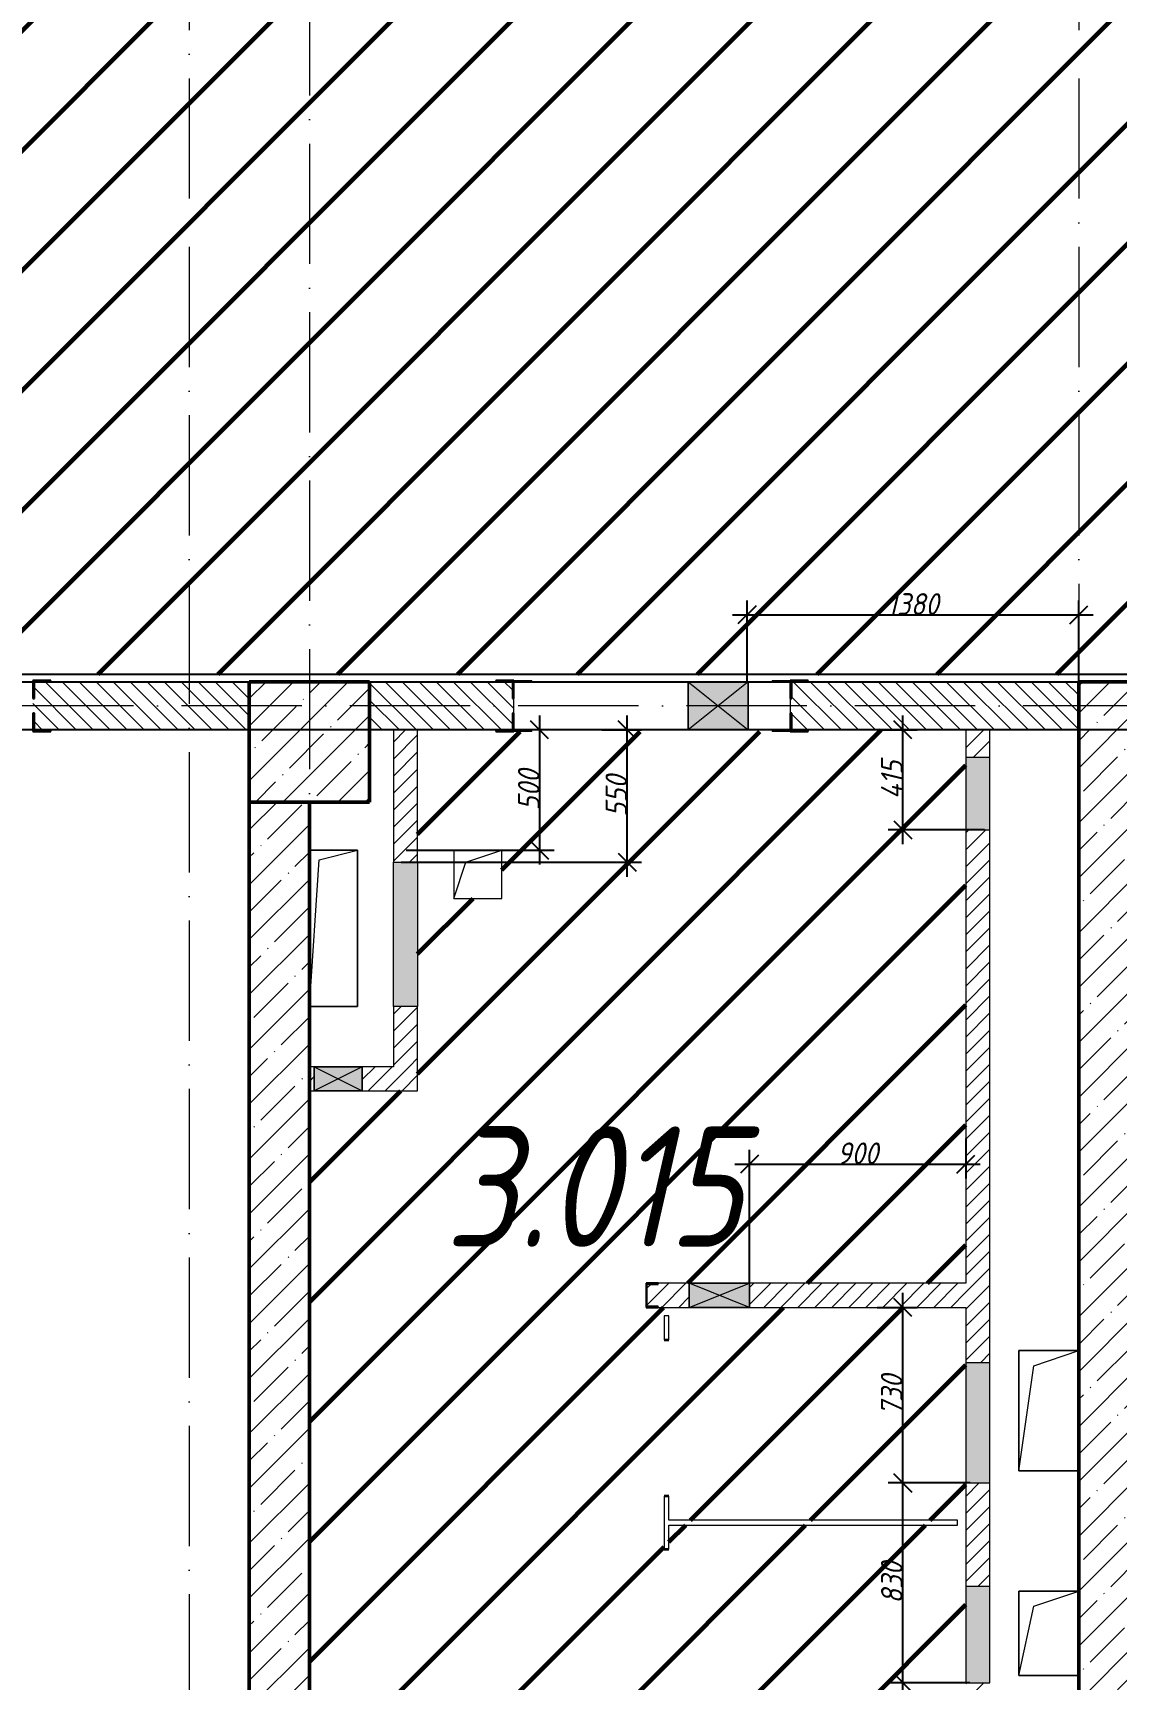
# Model space of a CAD drawing. Header units: millimetres. Extents: x -606178 to 312196, y -19338 to 632709.
# Drawn here: x -78365 to -73860, y 510830 to 517672 of the extents above; entities that cross this region are included whole.
import ezdxf

# ---------------------------------------------------------------- set-up
doc = ezdxf.new("R2010")
doc.units = ezdxf.units.MM
doc.linetypes.add('50_200_ШТРИХ_1Т_ш5_п1_п1_', pattern=[700, 500, -100, 0, -100])
for name, color, linetype, lineweight in [('6.4.1) Окр пт с инж. ПТ2.16', 3, 'Continuous', 60), ('A-____-____-DIMS', 7, 'Continuous', 9), ('A-DETL-GENF-OTLN', 7, 'Continuous', 9), ('A-DOOR-OPNG-MCUT', 7, 'Continuous', 35), ('A-FLOR-____-OTLN', 7, 'Continuous', 9), ('A-GENM-____-MCUT', 7, 'Continuous', 25), ('A-GENM-____-OTLN', 7, 'Continuous', 9), ('A-GENM-____-OTLN-1', 7, 'Continuous', 25), ('A-GLAZ-____-OTLN', 7, 'Continuous', 9), ('A-WALL-____-MCUT', 7, 'Continuous', 13), ('A-WALL-____-MCUT-2', 7, 'Continuous', 50), ('A-WALL-____-PATT-1', 7, 'Continuous', 9), ('A-WALL-FNSH-MCUT-1', 7, 'Continuous', 9), ('I-WALL-____-OTLN', 7, 'Continuous', 9), ('S-COLS-____-MCUT', 7, 'Continuous', 50), ('S-COLS-____-OTLN', 7, 'Continuous', 9), ('S-GRID-____-OTLN-1', 7, '50_200_ШТРИХ_1Т_ш5_п1_п1_', 9), ('Марки помещений', 7, 'Continuous', 9)]:
    doc.layers.add(name, color=color, linetype=linetype, lineweight=lineweight)
doc.layers.add('A-DOOR-____-OTLN-1', color=7, linetype='Continuous', lineweight=9, true_color=0xffffff)
doc.styles.add('ISOCPEUR_I_2', font='isocpeui.ttf', dxfattribs={"width": 0.85, "height": 2.3})
doc.styles.add('ISOCPEUR_I_7', font='isocpeui.ttf', dxfattribs={"width": 0.9, "height": 90})
doc.dimstyles.new('ISO-1_8_0_9К_СРЕДНИЙ_Кладочные_2', dxfattribs={"dimscale": 304.8, "dimtxt": 89.638306, "dimasz": 0.246063, "dimexe": 0.19685, "dimexo": 0, "dimgap": 0, "dimtad": 1, "dimdec": 3, "dimrnd": 0.001, "dimdsep": 46, "dimtxsty": 'ISOCPEUR_I_7', "dimblk1": 'OBLIQUE', "dimblk2": 'OBLIQUE', "dimsah": 1, "dimcen": 0.09, "dimdle": 0.19685, "dimazin": 0, "dimtfac": 1, "dimtdec": 4, "dimtix": 1, "dimtmove": 1, "dimatfit": 3, "dimfxl": 1, "dimtvp": 1, "dimtolj": 1, "dimtzin": 0, "dimarcsym": 2})
pattern_1 = [(45, (-140714.89, 451794.26), (-114.04925, 114.04925), []), (45, (-140600.84, 451794.26), (-114.04925, 114.04925), [201.612, -40.322, 3.353, -36.97])]
pattern_2 = [(45, (-140714.89, 451794.26), (-35.35534, 35.35534), [])]
pattern_3 = [(135, (-140714.89, 451794.26), (-35.35534, -35.35534), [])]

# ---------------------------------------------------------------- blocks, each defined once
blk = doc.blocks.new('BSC_Колонна _Прямоугольная - 500х500-V21-АР1_План отверстий 3 этажа в осях 1-64_Ю-ЯЯ')
at = {"layer": 'S-COLS-____-OTLN'}
h = blk.add_hatch(dxfattribs=at)
h.set_pattern_fill('FP_28', color=256, style=0, pattern_type=2)
h.set_pattern_definition([(45, (-63500, -62931.04), (-114.04925, 114.04925), []), (45, (-63385.95, -62931.04), (-114.04925, 114.04925), [201.613, -40.323, 3.353, -36.97])])
h.paths.add_polyline_path([(-250, -250), (250, -250), (250, 250), (-250, 250)], flags=0)
at = {"layer": 'S-COLS-____-MCUT'}
for p, q in [((250, 250), (-250, 250)), ((-250, 250), (-250, -250)), ((250, -250), (250, 250)), ((-250, -250), (250, -250))]:
    blk.add_line(p, q, dxfattribs=at)
blk = doc.blocks.new('DOR_ДУ_распашная__1Ст_Прямоугольная_ШЕР - Вн_650х2100h_Кабинки С_у-18405741-АР1_План отверстий 3 этажа в осях 1-64_Ю-ЯЯ')
at = {"layer": 'A-DOOR-OPNG-MCUT'}
for p, q in [((-325, -10), (-325, 10)), ((325, 10), (325, -10))]:
    blk.add_line(p, q, dxfattribs=at)
blk = doc.blocks.new('154_Стойка_СКБ_Уголок - СМ-2180_200-28268025-АР1_План отверстий 3 этажа в осях 1-64_Ю-ЯЯ')
at = {"layer": 'A-GENM-____-MCUT'}
for p, q in [((125, 156), (125, 81)), ((200, 156), (125, 156)), ((131, 81), (131, 150)), ((131, 150), (200, 150)), ((200, 150), (200, 156)), ((125, 81), (131, 81)), ((131, 19), (125, 19)), ((125, 19), (125, -56)), ((131, -50), (131, 19)), ((125, -56), (200, -56)), ((200, -50), (131, -50)), ((200, -56), (200, -50))]:
    blk.add_line(p, q, dxfattribs=at)
blk = doc.blocks.new('Стойка_Влож_Уголок_Опорный - Уголок-28213941-АР1_План отверстий 3 этажа в осях 1-64_Ю-ЯЯ')
at = {"layer": 'A-GENM-____-OTLN'}
for p, q in [((-212, -6), (-212, 0)), ((0, 0), (0, -6)), ((-212, -75), (-212, -6)), ((-212, -6), (-206, -6)), ((-6, -6), (0, -6)), ((0, -6), (0, -75)), ((-212, -75), (-206, -75)), ((-6, -75), (0, -75))]:
    blk.add_line(p, q, dxfattribs=at)
blk = doc.blocks.new('154_Стойка_СКБ_Уголок - СМ-2480_200-28346303-АР1_План отверстий 3 этажа в осях 1-64_Ю-ЯЯ')
at = {"layer": 'A-GENM-____-MCUT'}
for p, q in [((125, 156), (125, 81)), ((200, 156), (125, 156)), ((131, 81), (131, 150)), ((131, 150), (200, 150)), ((200, 150), (200, 156)), ((125, 81), (131, 81)), ((131, 19), (125, 19)), ((125, 19), (125, -56)), ((131, -50), (131, 19)), ((125, -56), (200, -56)), ((200, -50), (131, -50)), ((200, -56), (200, -50))]:
    blk.add_line(p, q, dxfattribs=at)
blk = doc.blocks.new('154_Фахверк_СКБ_Швеллер - Тип_100_3960-28331862-АР1_План отверстий 3 этажа в осях 1-64_Ю-ЯЯ')
at = {"layer": 'A-GENM-____-MCUT'}
for p, q in [((175, 50), (125, 50)), ((125, 50), (125, -50)), ((128, 47), (175, 47)), ((128, -47), (128, 47)), ((175, 47), (175, 50)), ((125, -50), (175, -50)), ((175, -47), (128, -47)), ((175, -50), (175, -47))]:
    blk.add_line(p, q, dxfattribs=at)
blk = doc.blocks.new('AR_Отверстие Ниша - Лючок-32402909-АР1_План отверстий 3 этажа в осях 1-64_Ю-ЯЯ')
at = {"layer": 'A-GLAZ-____-OTLN'}
blk.add_hatch(color=256, dxfattribs=at).paths.add_polyline_path([(150, -50), (150, 50), (-150, 50), (-150, -50)], flags=0)
for p, q in [((150, 50), (-150, 50)), ((-150, 50), (-150, -50)), ((150, -50), (150, 50)), ((-150, -50), (150, -50))]:
    blk.add_line(p, q, dxfattribs=at)
blk = doc.blocks.new('AR_Отверстие Ниша - Лючок-32402882-АР1_План отверстий 3 этажа в осях 1-64_Ю-ЯЯ')
at = {"layer": 'A-GLAZ-____-OTLN'}
blk.add_hatch(color=256, dxfattribs=at).paths.add_polyline_path([(250, -50), (250, 50), (-250, 50), (-250, -50)], flags=0)
for p, q in [((250, 50), (-250, 50)), ((-250, 50), (-250, -50)), ((250, -50), (250, 50)), ((-250, -50), (250, -50))]:
    blk.add_line(p, q, dxfattribs=at)
blk = doc.blocks.new('AR_Отверстие Ниша - Лючок-32402858-АР1_План отверстий 3 этажа в осях 1-64_Ю-ЯЯ')
at = {"layer": 'A-GLAZ-____-OTLN'}
blk.add_hatch(color=256, dxfattribs=at).paths.add_polyline_path([(200, -50), (200, 50), (-200, 50), (-200, -50)], flags=0)
for p, q in [((200, 50), (-200, 50)), ((-200, 50), (-200, -50)), ((200, -50), (200, 50)), ((-200, -50), (200, -50))]:
    blk.add_line(p, q, dxfattribs=at)
blk = doc.blocks.new('AR_Отверстие Ниша - Лючок-32403432-АР1_План отверстий 3 этажа в осях 1-64_Ю-ЯЯ')
at = {"layer": 'A-GLAZ-____-OTLN'}
blk.add_hatch(color=256, dxfattribs=at).paths.add_polyline_path([(300, 50), (-300, 50), (-300, -50), (300, -50)], flags=0)
for p, q in [((-300, 50), (300, 50)), ((-300, -50), (-300, 50)), ((300, 50), (300, -50)), ((300, -50), (-300, -50))]:
    blk.add_line(p, q, dxfattribs=at)
blk = doc.blocks.new('AR_Отверстие прямоугольное _в стене_ - AR_Отверстие прямоугольное _в стене__ВК-32403462-АР1_План отверстий 3 этажа в осях 1-64_Ю-ЯЯ')
at = {"layer": 'A-GLAZ-____-OTLN'}
blk.add_hatch(color=256, dxfattribs=at).paths.add_polyline_path([(-100, -50), (100, -50), (100, 50), (-100, 50)], flags=0)
at = {"layer": 'A-DETL-GENF-OTLN'}
for p, q in [((-100, -50), (-100, 50)), ((-100, 50), (100, 50)), ((100, 50), (-100, -50)), ((-100, 50), (100, -50)), ((100, 50), (-100, 50)), ((-100, 50), (-100, -50)), ((100, 50), (100, -50)), ((100, -50), (100, 50)), ((100, -50), (-100, -50)), ((-100, -50), (100, -50))]:
    blk.add_line(p, q, dxfattribs=at)
blk = doc.blocks.new('AR_Отверстие прямоугольное _в плите_ - AR_Отверстие прямоугольное _в плите_-30459243-АР1_План отверстий 3 этажа в осях 1-64_Ю-ЯЯ')
at = {"layer": 'A-GENM-____-OTLN'}
for p, q in [((125, 175), (-125, 175)), ((-125, 175), (-125, -175)), ((-62.5, 112.5), (125, 175)), ((-125, -175), (-62.5, 112.5)), ((-125, -175), (125, -175))]:
    blk.add_line(p, q, dxfattribs=at)
blk = doc.blocks.new('AR_Отверстие прямоугольное _в плите_ - AR_Отверстие прямоугольное _в плите_-30459207-АР1_План отверстий 3 этажа в осях 1-64_Ю-ЯЯ')
at = {"layer": 'A-GENM-____-OTLN'}
for p, q in [((100, 100), (-100, 100)), ((-100, 100), (-100, -100)), ((-50, 50), (100, 100)), ((100, -100), (100, 100)), ((-100, -100), (-50, 50)), ((-100, -100), (100, -100))]:
    blk.add_line(p, q, dxfattribs=at)
blk = doc.blocks.new('AR_Отверстие прямоугольное _в плите_ - AR_Отверстие прямоугольное _в плите_-30459229-АР1_План отверстий 3 этажа в осях 1-64_Ю-ЯЯ')
at = {"layer": 'A-GENM-____-OTLN'}
for p, q in [((125, 250), (-125, 250)), ((-125, 250), (-125, -250)), ((-62.5, 187.5), (125, 250)), ((-125, -250), (-62.5, 187.5)), ((-125, -250), (125, -250))]:
    blk.add_line(p, q, dxfattribs=at)
blk = doc.blocks.new('AR_Отверстие прямоугольное _в плите_ - AR_Отверстие прямоугольное _в плите_-30459250-АР1_План отверстий 3 этажа в осях 1-64_Ю-ЯЯ')
at = {"layer": 'A-GENM-____-OTLN'}
for p, q in [((100, 325), (-100, 325)), ((-100, -325), (-60, 285)), ((-60, 285), (100, 325)), ((100, -325), (100, 325)), ((-100, -325), (100, -325))]:
    blk.add_line(p, q, dxfattribs=at)
blk = doc.blocks.new('AR_Отверстие прямоугольное _в стене__БезПР - AR_Отверстие прямоугольное _в стене__БезПР-36428202-АР1_План отверстий 3 этажа в осях 1-64_Ю-ЯЯ')
at = {"layer": 'A-GLAZ-____-OTLN'}
blk.add_hatch(color=256, dxfattribs=at).paths.add_polyline_path([(125, 50), (-125, 50), (-125, -50), (125, -50)], flags=0)
at = {"layer": 'A-DETL-GENF-OTLN'}
for p, q in [((-125, -50), (-125, 50)), ((-125, 50), (125, 50)), ((125, 50), (-125, -50)), ((-125, 50), (125, -50)), ((125, 50), (-125, 50)), ((-125, 50), (-125, -50)), ((125, 50), (125, -50)), ((125, -50), (125, 50)), ((125, -50), (-125, -50)), ((-125, -50), (125, -50))]:
    blk.add_line(p, q, dxfattribs=at)
blk = doc.blocks.new('AR_Отверстие прямоугольное _в стене__БезПР - AR_Отверстие прямоугольное _в стене__БезПР-36427681-АР1_План отверстий 3 этажа в осях 1-64_Ю-ЯЯ')
at = {"layer": 'A-GLAZ-____-OTLN'}
blk.add_hatch(color=256, dxfattribs=at).paths.add_polyline_path([(125, -100), (125, 100), (-125, 100), (-125, -100)], flags=0)
at = {"layer": 'A-DETL-GENF-OTLN'}
for p, q in [((-125, -100), (-125, 100)), ((-125, 100), (125, 100)), ((125, 100), (-125, -100)), ((-125, 100), (125, -100)), ((125, 100), (-125, 100)), ((-125, 100), (-125, -100)), ((125, 100), (125, -100)), ((125, -100), (125, 100)), ((125, -100), (-125, -100)), ((-125, -100), (125, -100))]:
    blk.add_line(p, q, dxfattribs=at)
at = {"layer": 'A-GLAZ-____-OTLN'}
blk.add_line((125, 100), (-125, 100), dxfattribs=at)
blk = doc.blocks.new('_Oblique')
at = {"color": 0, "linetype": 'ByBlock', "lineweight": -2}
blk.add_line((-0.5, -0.5), (0.5, 0.5), dxfattribs=at)
blk = doc.blocks.new('*D5238')
at = {"layer": 'A-____-____-DIMS', "color": 0, "lineweight": -2, "transparency": 16777216}
for p, q in [((-75893.4, 514165.3), (-75893.4, 514835.3)), ((-75999.4, 514775.3), (-75833.4, 514775.3)), ((-76833.9, 514225.3), (-75833.4, 514225.3))]:
    blk.add_line(p, q, dxfattribs=at)
at = {"layer": 'Defpoints', "color": 0, "transparency": 16777216}
for p in [(-75999.4, 514775.3), (-75893.4, 514775.3), (-76833.9, 514225.3)]:
    blk.add_point(p, dxfattribs=at)
at = {"layer": 'A-____-____-DIMS', "color": 0, "lineweight": -2, "transparency": 16777216, "xscale": 75, "yscale": 75, "zscale": 75}
for p, rotation in [((-75893.4, 514775.3), 90), ((-75893.4, 514225.3), 270)]:
    blk.add_blockref('_Oblique', p, dxfattribs=dict(at, rotation=rotation))
at = {"layer": 'A-____-____-DIMS', "color": 0, "transparency": 16777216, "insert": (-75938.4, 514500.3), "char_height": 90, "width": 409.578, "attachment_point": 5, "rotation": 90, "style": 'ISOCPEUR_I_7'}
blk.add_mtext('\\A1;550', dxfattribs=at)
blk = doc.blocks.new('*D5239')
at = {"layer": 'A-____-____-DIMS', "color": 0, "lineweight": -2, "transparency": 16777216}
for p, q in [((-74747.4, 510755.3), (-74747.4, 511705.3)), ((-74467.5, 511645.3), (-74807.4, 511645.3)), ((-74468.8, 510815.3), (-74807.4, 510815.3))]:
    blk.add_line(p, q, dxfattribs=at)
at = {"layer": 'Defpoints', "color": 0, "transparency": 16777216}
for p in [(-74747.4, 511645.3), (-74467.5, 511645.3), (-74468.8, 510815.3)]:
    blk.add_point(p, dxfattribs=at)
at = {"layer": 'A-____-____-DIMS', "color": 0, "lineweight": -2, "transparency": 16777216, "xscale": 75, "yscale": 75, "zscale": 75}
for p, rotation in [((-74747.4, 511645.3), 90), ((-74747.4, 510815.3), 270)]:
    blk.add_blockref('_Oblique', p, dxfattribs=dict(at, rotation=rotation))
at = {"layer": 'A-____-____-DIMS', "color": 0, "transparency": 16777216, "insert": (-74792.4, 511230.3), "char_height": 90, "width": 409.578, "attachment_point": 5, "rotation": 90, "style": 'ISOCPEUR_I_7'}
blk.add_mtext('\\A1;830', dxfattribs=at)
blk = doc.blocks.new('*D5240')
at = {"layer": 'A-____-____-DIMS', "color": 0, "lineweight": -2, "transparency": 16777216}
for p, q in [((-74747.4, 511585.3), (-74747.4, 512435.3)), ((-74853.5, 512375.3), (-74687.4, 512375.3)), ((-74467.5, 511645.3), (-74807.4, 511645.3))]:
    blk.add_line(p, q, dxfattribs=at)
at = {"layer": 'Defpoints', "color": 0, "transparency": 16777216}
for p in [(-74853.5, 512375.3), (-74747.4, 512375.3), (-74467.5, 511645.3)]:
    blk.add_point(p, dxfattribs=at)
at = {"layer": 'A-____-____-DIMS', "color": 0, "lineweight": -2, "transparency": 16777216, "xscale": 75, "yscale": 75, "zscale": 75}
for p, rotation in [((-74747.4, 512375.3), 90), ((-74747.4, 511645.3), 270)]:
    blk.add_blockref('_Oblique', p, dxfattribs=dict(at, rotation=rotation))
at = {"layer": 'A-____-____-DIMS', "color": 0, "transparency": 16777216, "insert": (-74793, 512010.3), "char_height": 90, "width": 409.578, "attachment_point": 5, "rotation": 90, "style": 'ISOCPEUR_I_7'}
blk.add_mtext('\\A1;730', dxfattribs=at)
blk = doc.blocks.new('*D5368')
at = {"layer": 'A-____-____-DIMS', "color": 0, "lineweight": -2, "transparency": 16777216}
for p, q in [((-74747.4, 514300.3), (-74747.4, 514835.3)), ((-74853.5, 514775.3), (-74687.4, 514775.3)), ((-74407.1, 514360.3), (-74807.4, 514360.3))]:
    blk.add_line(p, q, dxfattribs=at)
at = {"layer": 'Defpoints', "color": 0, "transparency": 16777216}
for p in [(-74853.5, 514775.3), (-74747.4, 514775.3), (-74407.1, 514360.3)]:
    blk.add_point(p, dxfattribs=at)
at = {"layer": 'A-____-____-DIMS', "color": 0, "lineweight": -2, "transparency": 16777216, "xscale": 75, "yscale": 75, "zscale": 75}
for p, rotation in [((-74747.4, 514775.3), 90), ((-74747.4, 514360.3), 270)]:
    blk.add_blockref('_Oblique', p, dxfattribs=dict(at, rotation=rotation))
at = {"layer": 'A-____-____-DIMS', "color": 0, "transparency": 16777216, "insert": (-74792.4, 514567.8), "char_height": 90, "width": 384.755, "attachment_point": 5, "rotation": 90, "style": 'ISOCPEUR_I_7'}
blk.add_mtext('\\A1;415', dxfattribs=at)
blk = doc.blocks.new('*D5369')
at = {"layer": 'A-____-____-DIMS', "color": 0, "lineweight": -2, "transparency": 16777216}
for p, q in [((-76257.5, 514835.3), (-76257.5, 514215.3)), ((-76151.4, 514775.3), (-76317.5, 514775.3)), ((-76812.9, 514275.3), (-76197.5, 514275.3))]:
    blk.add_line(p, q, dxfattribs=at)
at = {"layer": 'Defpoints', "color": 0, "transparency": 16777216}
for p in [(-76151.4, 514775.3), (-76812.9, 514275.3), (-76257.5, 514275.3)]:
    blk.add_point(p, dxfattribs=at)
at = {"layer": 'A-____-____-DIMS', "color": 0, "lineweight": -2, "transparency": 16777216, "xscale": 75, "yscale": 75, "zscale": 75}
for p, rotation in [((-76257.5, 514775.3), 90), ((-76257.5, 514275.3), 270)]:
    blk.add_blockref('_Oblique', p, dxfattribs=dict(at, rotation=rotation))
at = {"layer": 'A-____-____-DIMS', "color": 0, "transparency": 16777216, "insert": (-76302.5, 514525.3), "char_height": 90, "width": 409.578, "attachment_point": 5, "rotation": 90, "style": 'ISOCPEUR_I_7'}
blk.add_mtext('\\A1;500', dxfattribs=at)
blk = doc.blocks.new('*D5399')
at = {"layer": 'A-____-____-DIMS', "color": 0, "lineweight": -2, "transparency": 16777216}
for p, q in [((-75394.9, 514975.3), (-75394.9, 515313.6)), ((-74014.9, 514975.3), (-74014.9, 515313.6)), ((-75454.9, 515253.6), (-73954.9, 515253.6))]:
    blk.add_line(p, q, dxfattribs=at)
at = {"layer": 'Defpoints', "color": 0, "transparency": 16777216}
for p in [(-74014.9, 515253.6), (-75394.9, 514975.3), (-74014.9, 514975.3)]:
    blk.add_point(p, dxfattribs=at)
at = {"layer": 'A-____-____-DIMS', "color": 0, "lineweight": -2, "transparency": 16777216, "xscale": 75, "yscale": 75, "zscale": 75, "rotation": 180}
blk.add_blockref('_Oblique', (-75394.9, 515253.6), dxfattribs=at)
at = {"layer": 'A-____-____-DIMS', "color": 0, "lineweight": -2, "transparency": 16777216, "xscale": 75, "yscale": 75, "zscale": 75}
blk.add_blockref('_Oblique', (-74014.9, 515253.6), dxfattribs=at)
at = {"layer": 'A-____-____-DIMS', "color": 0, "transparency": 16777216, "insert": (-74704.9, 515298.6), "char_height": 90, "width": 504.733, "attachment_point": 5, "style": 'ISOCPEUR_I_7'}
blk.add_mtext('\\A1;1380', dxfattribs=at)
blk = doc.blocks.new('*D5402')
at = {"layer": 'A-____-____-DIMS', "color": 0, "lineweight": -2, "transparency": 16777216}
for p, q in [((-75384.9, 512475.3), (-75384.9, 513030.7)), ((-74484.9, 513076.8), (-74484.9, 512910.7)), ((-75444.9, 512970.7), (-74424.9, 512970.7))]:
    blk.add_line(p, q, dxfattribs=at)
at = {"layer": 'Defpoints', "color": 0, "transparency": 16777216}
for p in [(-74484.9, 513076.8), (-74484.9, 512970.7), (-75384.9, 512475.3)]:
    blk.add_point(p, dxfattribs=at)
at = {"layer": 'A-____-____-DIMS', "color": 0, "lineweight": -2, "transparency": 16777216, "xscale": 75, "yscale": 75, "zscale": 75, "rotation": 180}
blk.add_blockref('_Oblique', (-75384.9, 512970.7), dxfattribs=at)
at = {"layer": 'A-____-____-DIMS', "color": 0, "lineweight": -2, "transparency": 16777216, "xscale": 75, "yscale": 75, "zscale": 75}
blk.add_blockref('_Oblique', (-74484.9, 512970.7), dxfattribs=at)
at = {"layer": 'A-____-____-DIMS', "color": 0, "transparency": 16777216, "insert": (-74934.9, 513015.7), "char_height": 90, "width": 409.578, "attachment_point": 5, "style": 'ISOCPEUR_I_7'}
blk.add_mtext('\\A1;900', dxfattribs=at)

msp = doc.modelspace()

# ---------------------------------------------------------------- hatches: boundary and pattern name
at = {"layer": '6.4.1) Окр пт с инж. ПТ2.16'}
h = msp.add_hatch(dxfattribs=at)
h.set_pattern_fill('ANSI31', color=256, scale=111)
h.paths.add_polyline_path([(-66214.891, 521675.3011), (-66814.891, 521675.3011), (-66814.891, 521925.3011), (-71514.891, 521925.3011), (-71514.891, 521675.3011), (-72014.891, 521675.3011), (-72214.891, 521675.3011), (-72214.891, 521225.3011), (-72334.891, 521225.3011), (-72360.891, 521225.3011), (-72360.891, 521219.3011), (-72908.891, 521219.3011), (-73814.891, 521225.3011), (-73814.891, 521675.3011), (-76464.891, 521675.3011), (-76464.891, 521175.3011), (-76964.891, 521175.3011), (-76964.891, 519475.3011), (-76464.891, 519475.3011), (-76464.891, 518975.3011), (-76964.891, 518975.3011), (-77464.891, 518975.3011), (-78764.891, 518975.3011), (-79764.891, 518975.3011), (-80764.891, 518975.3011), (-81263.4882, 518975.3011), (-81463.4882, 518975.3011), (-81914.891, 518975.3011), (-82514.891, 518975.3011), (-82514.891, 518940.4826), (-66274.891, 518940.4826), (-66274.891, 518975.3011), (-66514.891, 518975.3011), (-66514.891, 519475.3011), (-66214.891, 519475.3011)])
h.paths.add_polyline_path([(-72014.891, 519475.3011), (-71514.891, 519475.3011), (-71514.891, 518975.3011), (-72014.891, 518975.3011)], flags=16)
h.paths.add_polyline_path([(-95464.891, 515007.5401), (-66012.8378, 515007.5401), (-66012.8378, 518940.4826), (-95464.891, 518940.4826)])
h = msp.add_hatch(dxfattribs=at)
h.set_pattern_fill('ANSI31', color=256, scale=111)
h.paths.add_polyline_path([(-74484.891, 509775.3011), (-74484.891, 509825.3011), (-74484.891, 510725.3011), (-75719.891, 510725.3011), (-75719.891, 510620.3011), (-74519.891, 510620.3011), (-74519.891, 510600.3011), (-75719.891, 510600.3011), (-75719.891, 510500.3011), (-75739.891, 510500.3011), (-75739.891, 510725.3011), (-77214.891, 510725.3011), (-77214.891, 509175.3011), (-76814.891, 509175.3011), (-76814.891, 509075.3011), (-76814.891, 508575.3011), (-76814.891, 508475.3011), (-77214.891, 508475.3011), (-77214.891, 507475.3011), (-76964.891, 507475.3011), (-76964.891, 507425.3011), (-76864.891, 507425.3011), (-76864.891, 507225.3011), (-76789.891, 507225.3011), (-76789.891, 507231.3011), (-76714.891, 507231.3011), (-75714.891, 507225.3011), (-75714.891, 507231.3011), (-75639.891, 507231.3011), (-74484.891, 507226.2611), (-74484.891, 507325.3011), (-74484.891, 507625.3011)])
h.paths.add_polyline_path([(-74914.891, 509155.0943), (-74914.891, 509355.0943), (-74714.891, 509355.0943), (-74714.891, 509155.0943)], flags=16)
h.paths.add_polyline_path([(-75739.891, 509730.3011), (-75739.891, 509850.3011), (-75719.891, 509850.3011), (-75719.891, 509750.3011), (-74519.891, 509750.3011), (-74519.891, 509730.3011)], flags=16)
h.paths.add_polyline_path([(-74484.891, 514360.3011), (-74484.891, 514660.3011), (-74484.891, 514775.3011), (-75139.891, 514775.3011), (-75139.891, 514769.3011), (-75214.891, 514769.3011), (-75220.891, 514769.3011), (-75289.891, 514769.3011), (-76289.891, 514769.4103), (-76289.891, 514769.3011), (-76358.891, 514769.3011), (-76364.891, 514769.3011), (-76439.891, 514769.3011), (-76764.891, 514769.3374), (-76764.891, 514225.3011), (-76764.891, 513625.3011), (-76764.891, 513275.3011), (-76994.891, 513275.3011), (-77194.891, 513275.3011), (-77214.891, 513275.3011), (-77214.891, 510725.3011), (-74484.891, 510725.3011), (-74484.891, 510815.3011), (-74484.891, 511215.3011), (-74484.891, 511645.3011), (-74484.891, 512145.3011), (-74484.891, 512375.3011), (-75384.891, 512375.3011), (-75634.891, 512375.3011), (-75764.891, 512375.3011), (-75814.891, 512375.3011), (-75814.891, 512475.3011), (-75764.891, 512475.3011), (-75634.891, 512475.3011), (-75384.891, 512475.3011), (-74484.891, 512475.3011)])
h.paths.add_polyline_path([(-76414.891, 514075.3011), (-76614.891, 514075.3011), (-76614.891, 514275.3011), (-76414.891, 514275.3011)], flags=16)
h.paths.add_polyline_path([(-75739.891, 512340.3011), (-75719.891, 512340.3011), (-75719.891, 512240.3011), (-75739.891, 512240.3011)], flags=16)
h.paths.add_polyline_path([(-75739.891, 511590.3011), (-75719.891, 511590.3011), (-75719.891, 511490.3011), (-74519.891, 511490.3011), (-74519.891, 511470.3011), (-75719.891, 511470.3011), (-75719.891, 511370.3011), (-75739.891, 511370.3011)], flags=16)
at = {"layer": 'A-WALL-____-PATT-1'}
h = msp.add_hatch(dxfattribs=at)
h.set_pattern_fill('FP_9', color=256, style=0, pattern_type=2)
h.set_pattern_definition(pattern_3)
h.paths.add_polyline_path([(-78358.891, 514775.3011), (-77464.891, 514775.3011), (-77464.891, 514975.3011), (-78358.891, 514975.3011), (-78358.891, 514906.3011), (-78364.891, 514906.3011), (-78364.891, 514844.3011), (-78358.891, 514844.3011), (-78358.891, 514776.6345)], flags=0)
h.paths.add_polyline_path([(-82964.891, 514775.3011), (-82464.891, 514775.3011), (-82464.891, 514975.3011), (-82964.891, 514975.3011)], flags=0)
h.paths.add_polyline_path([(-80170.891, 514775.3011), (-80170.891, 514844.3011), (-80164.891, 514844.3011), (-80164.891, 514906.3011), (-80170.891, 514906.3011), (-80170.891, 514975.3011), (-81964.891, 514975.3011), (-81964.891, 514775.3011), (-80239.891, 514775.3011)], flags=0)
h = msp.add_hatch(dxfattribs=at)
h.set_pattern_fill('FP_9', color=256, style=0, pattern_type=2)
h.set_pattern_definition(pattern_3)
h.paths.add_polyline_path([(-74014.891, 514775.3011), (-74014.891, 514975.3011), (-75208.891, 514975.3011), (-75208.891, 514906.3011), (-75214.891, 514906.3011), (-75214.891, 514844.3011), (-75208.891, 514844.3011), (-75208.891, 514775.3011), (-75008.891, 514775.3011)], flags=0)
h.paths.add_polyline_path([(-76964.891, 514775.3011), (-76370.891, 514775.3011), (-76370.891, 514844.3011), (-76364.891, 514844.3011), (-76364.891, 514906.3011), (-76370.891, 514906.3011), (-76370.891, 514975.3011), (-76964.891, 514975.3011)], flags=0)
h = msp.add_hatch(dxfattribs=at)
h.set_pattern_fill('FP_12', color=256, style=0, pattern_type=2)
h.set_pattern_definition(pattern_1)
h.paths.add_polyline_path([(-74014.891, 507475.3011), (-73764.891, 507475.3011), (-73764.891, 514975.3011), (-74014.891, 514975.3011), (-74014.891, 509017.7119)], flags=0)
h = msp.add_hatch(dxfattribs=at)
h.set_pattern_fill('FP_8', color=256, style=0, pattern_type=2)
h.set_pattern_definition(pattern_2)
h.paths.add_polyline_path([(-76864.891, 513375.3011), (-76764.891, 513375.3011), (-76764.891, 513625.3011), (-76864.891, 513625.3011)], flags=0)
h.paths.add_polyline_path([(-76764.891, 514225.3011), (-76764.891, 514775.3011), (-76864.891, 514775.3011), (-76864.891, 514225.3011)], flags=0)
h = msp.add_hatch(dxfattribs=at)
h.set_pattern_fill('FP_8', color=256, style=0, pattern_type=2)
h.set_pattern_definition(pattern_2)
h.paths.add_polyline_path([(-74484.891, 507225.3011), (-74384.891, 507225.3011), (-74384.891, 507325.3011), (-74484.891, 507325.3011)], flags=0)
h.paths.add_polyline_path([(-74392.658, 507625.3011), (-74384.891, 507625.3011), (-74384.891, 509775.3011), (-74387.891, 509775.3011), (-74387.891, 509822.3011), (-74481.891, 509822.3011), (-74481.891, 509775.3011), (-74484.891, 509775.3011), (-74484.891, 507625.3011)], flags=0)
h.paths.add_polyline_path([(-74387.891, 509825.3011), (-74384.891, 509825.3011), (-74384.891, 510815.3011), (-74484.891, 510815.3011), (-74484.891, 509825.3011), (-74435.3764, 509825.3011)], flags=0)
h.paths.add_polyline_path([(-74462.3667, 511215.3011), (-74384.891, 511215.3011), (-74384.891, 511645.3011), (-74484.891, 511645.3011), (-74484.891, 511215.3011)], flags=0)
h.paths.add_polyline_path([(-74384.891, 512145.3011), (-74384.891, 514360.3011), (-74484.891, 514360.3011), (-74484.891, 512145.3011), (-74480.4249, 512145.3011)], flags=0)
h.paths.add_polyline_path([(-74384.891, 514660.3011), (-74384.891, 514775.3011), (-74484.891, 514775.3011), (-74484.891, 514660.3011), (-74389.6826, 514660.3011)], flags=0)
h = msp.add_hatch(dxfattribs=at)
h.set_pattern_fill('FP_12', color=256, style=0, pattern_type=2)
h.set_pattern_definition(pattern_1)
h.paths.add_polyline_path([(-77214.891, 507475.3011), (-77214.891, 514475.3011), (-77464.891, 514475.3011), (-77464.891, 507475.3011)], flags=0)
h = msp.add_hatch(dxfattribs=at)
h.set_pattern_fill('FP_8', color=256, style=0, pattern_type=2)
h.set_pattern_definition(pattern_2)
h.paths.add_polyline_path([(-76764.891, 513275.3011), (-76764.891, 513375.3011), (-76994.891, 513375.3011), (-76994.891, 513275.3011)], flags=0)
h.paths.add_polyline_path([(-77214.891, 513275.3011), (-77194.891, 513275.3011), (-77194.891, 513375.3011), (-77214.891, 513375.3011)], flags=0)
h = msp.add_hatch(dxfattribs=at)
h.set_pattern_fill('FP_8', color=256, style=0, pattern_type=2)
h.set_pattern_definition(pattern_2)
h.paths.add_polyline_path([(-75764.891, 512375.3011), (-75634.891, 512375.3011), (-75634.891, 512475.3011), (-75764.891, 512475.3011), (-75764.891, 512472.3011), (-75811.891, 512472.3011), (-75811.891, 512378.3011), (-75764.891, 512378.3011)], flags=0)
h.paths.add_polyline_path([(-75384.891, 512375.3011), (-74484.891, 512375.3011), (-74484.891, 512475.3011), (-75384.891, 512475.3011)], flags=0)

# ---------------------------------------------------------------- linework, layer by layer
for points in [[(-95464.891, 515007.5401), (-66012.8378, 515007.5401), (-66012.8378, 518940.4826), (-95464.891, 518940.4826)], [(-130264.891, 514975.3011), (-66264.891, 514975.3011), (-66264.891, 514775.3011), (-130264.891, 514775.3011)]]:
    msp.add_lwpolyline(points, close=True)
at = {"layer": 'A-FLOR-____-OTLN'}
for p, q in [((-77214.891, 514275.3011), (-77014.891, 514275.3011)), ((-77014.891, 514275.3011), (-77014.891, 513625.3011)), ((-77014.891, 513625.3011), (-77214.891, 513625.3011)), ((-74264.891, 512195.3011), (-74014.891, 512195.3011)), ((-74264.891, 511695.3011), (-74264.891, 512195.3011)), ((-74014.891, 511695.3011), (-74264.891, 511695.3011)), ((-74264.891, 511195.3011), (-74014.891, 511195.3011)), ((-74264.891, 510845.3011), (-74264.891, 511195.3011)), ((-74014.891, 510845.3011), (-74264.891, 510845.3011))]:
    msp.add_line(p, q, dxfattribs=at)
at = {"layer": 'A-WALL-____-MCUT'}
for p, q in [((-77464.891, 514975.3011), (-78289.891, 514975.3011)), ((-76439.891, 514975.3011), (-76964.891, 514975.3011)), ((-74014.891, 514975.3011), (-75139.891, 514975.3011)), ((-74014.891, 514775.3011), (-74014.891, 514975.3011)), ((-76364.891, 514844.3011), (-76364.891, 514906.3011)), ((-75214.891, 514906.3011), (-75214.891, 514844.3011)), ((-78289.891, 514775.3011), (-77464.891, 514775.3011)), ((-76964.891, 514775.3011), (-76439.891, 514775.3011)), ((-75139.891, 514775.3011), (-74014.891, 514775.3011))]:
    msp.add_line(p, q, dxfattribs=at)
at = {"layer": 'A-WALL-____-MCUT-2'}
for p, q in [((-73564.891, 514975.3011), (-74014.891, 514975.3011)), ((-74014.891, 514975.3011), (-74014.891, 507475.3011)), ((-77464.891, 514475.3011), (-77464.891, 507475.3011)), ((-77214.891, 507475.3011), (-77214.891, 514475.3011))]:
    msp.add_line(p, q, dxfattribs=at)
at = {"layer": 'A-WALL-FNSH-MCUT-1'}
for p, q in [((-76864.891, 514775.3011), (-76864.891, 514225.3011)), ((-76764.891, 514225.3011), (-76764.891, 514775.3011)), ((-74484.891, 514775.3011), (-74484.891, 514660.3011)), ((-74384.891, 514660.3011), (-74384.891, 514775.3011)), ((-74484.891, 514360.3011), (-74484.891, 512475.3011)), ((-74384.891, 512145.3011), (-74384.891, 514360.3011)), ((-76864.891, 513625.3011), (-76864.891, 513375.3011)), ((-76764.891, 513275.3011), (-76764.891, 513625.3011)), ((-77194.891, 513375.3011), (-77214.891, 513375.3011)), ((-77214.891, 513375.3011), (-77214.891, 513275.3011)), ((-76864.891, 513375.3011), (-76994.891, 513375.3011)), ((-77214.891, 513275.3011), (-77194.891, 513275.3011)), ((-76994.891, 513275.3011), (-76764.891, 513275.3011)), ((-75634.891, 512475.3011), (-75764.891, 512475.3011)), ((-74484.891, 512475.3011), (-75384.891, 512475.3011)), ((-75764.891, 512375.3011), (-75634.891, 512375.3011)), ((-75719.891, 512340.3011), (-75739.891, 512340.3011)), ((-75739.891, 512340.3011), (-75739.891, 512240.3011)), ((-75719.891, 512240.3011), (-75719.891, 512340.3011)), ((-75384.891, 512375.3011), (-74484.891, 512375.3011)), ((-74484.891, 512375.3011), (-74484.891, 512145.3011)), ((-75739.891, 511590.3011), (-75739.891, 511370.3011)), ((-75719.891, 511490.3011), (-75719.891, 511590.3011)), ((-74484.891, 511645.3011), (-74484.891, 511215.3011)), ((-74384.891, 511215.3011), (-74384.891, 511645.3011)), ((-74519.891, 511490.3011), (-75719.891, 511490.3011)), ((-75719.891, 511470.3011), (-74519.891, 511470.3011)), ((-75719.891, 511370.3011), (-75719.891, 511470.3011)), ((-74519.891, 511470.3011), (-74519.891, 511490.3011))]:
    msp.add_line(p, q, dxfattribs=at)
at = {"layer": 'I-WALL-____-OTLN'}
for p, q in [((-76364.891, 514975.3011), (-75639.891, 514975.3011)), ((-75389.891, 514975.3011), (-75214.891, 514975.3011)), ((-75639.891, 514775.3011), (-76364.891, 514775.3011)), ((-75214.891, 514775.3011), (-75389.891, 514775.3011))]:
    msp.add_line(p, q, dxfattribs=at)
at = {"layer": 'S-GRID-____-OTLN-1'}
for p, q in [((-77714.891, 542687.1106), (-77714.891, 504685.847)), ((-74014.891, 542687.1106), (-74014.891, 504685.847)), ((-77214.891, 542415.4959), (-77214.891, 504852.8552)), ((-36640.4843, 514875.3011), (-145383.6612, 514875.3011))]:
    msp.add_line(p, q, dxfattribs=at)

# ---------------------------------------------------------------- block references
at = {"layer": 'A-DOOR-____-OTLN-1', "rotation": 270}
for p in [(-75729.891, 511915.3011), (-75729.891, 511045.3011)]:
    msp.add_blockref('DOR_ДУ_распашная__1Ст_Прямоугольная_ШЕР - Вн_650х2100h_Кабинки С_у-18405741-АР1_План отверстий 3 этажа в осях 1-64_Ю-ЯЯ', p, dxfattribs=at)
at = {"layer": 'A-GENM-____-OTLN'}
for p, rotation in [((-76364.891, 514981.3011), 89.99999999999955), ((-75214.891, 514769.3011), 269.9999999999995)]:
    msp.add_blockref('Стойка_Влож_Уголок_Опорный - Уголок-28213941-АР1_План отверстий 3 этажа в осях 1-64_Ю-ЯЯ', p, dxfattribs=dict(at, rotation=rotation))
for name, p in [('AR_Отверстие прямоугольное _в плите_ - AR_Отверстие прямоугольное _в плите_-30459250-АР1_План отверстий 3 этажа в осях 1-64_Ю-ЯЯ', (-77114.891, 513950.3011)), ('AR_Отверстие прямоугольное _в плите_ - AR_Отверстие прямоугольное _в плите_-30459207-АР1_План отверстий 3 этажа в осях 1-64_Ю-ЯЯ', (-76514.891, 514175.3011)), ('AR_Отверстие прямоугольное _в плите_ - AR_Отверстие прямоугольное _в плите_-30459229-АР1_План отверстий 3 этажа в осях 1-64_Ю-ЯЯ', (-74139.891, 511945.3011)), ('AR_Отверстие прямоугольное _в плите_ - AR_Отверстие прямоугольное _в плите_-30459243-АР1_План отверстий 3 этажа в осях 1-64_Ю-ЯЯ', (-74139.891, 511020.3011))]:
    msp.add_blockref(name, p, dxfattribs=at)
at = {"layer": 'A-GENM-____-OTLN-1'}
for name, p in [('154_Стойка_СКБ_Уголок - СМ-2480_200-28346303-АР1_План отверстий 3 этажа в осях 1-64_Ю-ЯЯ', (-78489.891, 514825.3011)), ('154_Стойка_СКБ_Уголок - СМ-2180_200-28268025-АР1_План отверстий 3 этажа в осях 1-64_Ю-ЯЯ', (-75339.891, 514825.3011)), ('154_Фахверк_СКБ_Швеллер - Тип_100_3960-28331862-АР1_План отверстий 3 этажа в осях 1-64_Ю-ЯЯ', (-75939.891, 512425.3011))]:
    msp.add_blockref(name, p, dxfattribs=at)
at = {"layer": 'A-GENM-____-OTLN-1', "rotation": 180}
msp.add_blockref('154_Стойка_СКБ_Уголок - СМ-2180_200-28268025-АР1_План отверстий 3 этажа в осях 1-64_Ю-ЯЯ', (-76239.891, 514925.3011), dxfattribs=at)
at = {"layer": 'A-GLAZ-____-OTLN'}
for name, p in [('AR_Отверстие прямоугольное _в стене__БезПР - AR_Отверстие прямоугольное _в стене__БезПР-36427681-АР1_План отверстий 3 этажа в осях 1-64_Ю-ЯЯ', (-75514.891, 514875.3011)), ('AR_Отверстие прямоугольное _в стене_ - AR_Отверстие прямоугольное _в стене__ВК-32403462-АР1_План отверстий 3 этажа в осях 1-64_Ю-ЯЯ', (-77094.891, 513325.3011))]:
    msp.add_blockref(name, p, dxfattribs=at)
for name, p, rotation in [('AR_Отверстие Ниша - Лючок-32402909-АР1_План отверстий 3 этажа в осях 1-64_Ю-ЯЯ', (-74434.891, 514510.3011), 270.0000000000001), ('AR_Отверстие Ниша - Лючок-32403432-АР1_План отверстий 3 этажа в осях 1-64_Ю-ЯЯ', (-76814.891, 513925.3011), 270), ('AR_Отверстие прямоугольное _в стене__БезПР - AR_Отверстие прямоугольное _в стене__БезПР-36428202-АР1_План отверстий 3 этажа в осях 1-64_Ю-ЯЯ', (-75509.891, 512425.3011), 180), ('AR_Отверстие Ниша - Лючок-32402882-АР1_План отверстий 3 этажа в осях 1-64_Ю-ЯЯ', (-74434.891, 511895.3011), 270.0000000000001), ('AR_Отверстие Ниша - Лючок-32402858-АР1_План отверстий 3 этажа в осях 1-64_Ю-ЯЯ', (-74434.891, 511015.3011), 270.0000000000001)]:
    msp.add_blockref(name, p, dxfattribs=dict(at, rotation=rotation))
at = {"layer": 'S-COLS-____-OTLN'}
msp.add_blockref('BSC_Колонна _Прямоугольная - 500х500-V21-АР1_План отверстий 3 этажа в осях 1-64_Ю-ЯЯ', (-77214.891, 514725.3011), dxfattribs=at)

# ---------------------------------------------------------------- texts
at = {"layer": 'Марки помещений', "insert": (-76651.4048, 513127.373), "char_height": 500, "width": 737.5525, "attachment_point": 1, "style": 'ISOCPEUR_I_2'}
msp.add_mtext('3.015', dxfattribs=at)

# ---------------------------------------------------------------- dimensions: what is measured, and where the dimension line sits
at = {"layer": 'A-____-____-DIMS'}
for base, p1, p2, override, picture, middle in [((-74014.891, 515253.5636), (-75394.891, 514975.3011), (-74014.891, 514975.3011), {"dimpost": '<>', "dimfxl": 1380}, '*D5399', (-74704.891, 515298.5636)), ((-74484.891, 512970.7426), (-75384.891, 512475.3011), (-74484.891, 513076.8086), {"dimpost": '<>', "dimfxl": 1082.502287}, '*D5402', (-74934.891, 513015.7426))]:
    dim = msp.add_linear_dim(base=base, p1=p1, p2=p2, dimstyle='ISO-1_8_0_9К_СРЕДНИЙ_Кладочные_2', override=override, dxfattribs=at)
    dim.commit()
    dim.dimension.update_dxf_attribs({"geometry": picture, "text_midpoint": middle})
for base, p1, p2, override, picture, middle in [((-75893.3792, 514775.3011), (-76833.8772, 514225.3011), (-75999.4452, 514775.3011), {"dimpost": '<>', "dimfxl": 999.388173}, '*D5238', (-75938.3792, 514500.3011)), ((-76257.4504, 514275.3011), (-76151.3844, 514775.3011), (-76812.8642, 514275.3011), {"dimpost": '<>', "dimfxl": 829.189724}, '*D5369', (-76302.4504, 514525.3011)), ((-74747.4009, 514775.3011), (-74407.1038, 514360.3011), (-74853.4669, 514775.3011), {"dimpost": '<>', "dimfxl": 609.479318}, '*D5368', (-74792.4009, 514567.8011)), ((-74747.4009, 512375.3011), (-74467.4556, 511645.3011), (-74853.4669, 512375.3011), {"dimpost": '<>', "dimfxl": 825.775227}, '*D5240', (-74792.9805, 512010.3011)), ((-74747.4009, 511645.3011), (-74468.7547, 510815.3011), (-74467.4556, 511645.3011), {"dimpost": '<>', "dimfxl": 830.001017}, '*D5239', (-74792.4009, 511230.3011))]:
    dim = msp.add_linear_dim(base=base, p1=p1, p2=p2, angle=90, dimstyle='ISO-1_8_0_9К_СРЕДНИЙ_Кладочные_2', override=override, dxfattribs=at)
    dim.commit()
    dim.dimension.update_dxf_attribs({"geometry": picture, "text_midpoint": middle})

doc.saveas('drawing.dxf')
